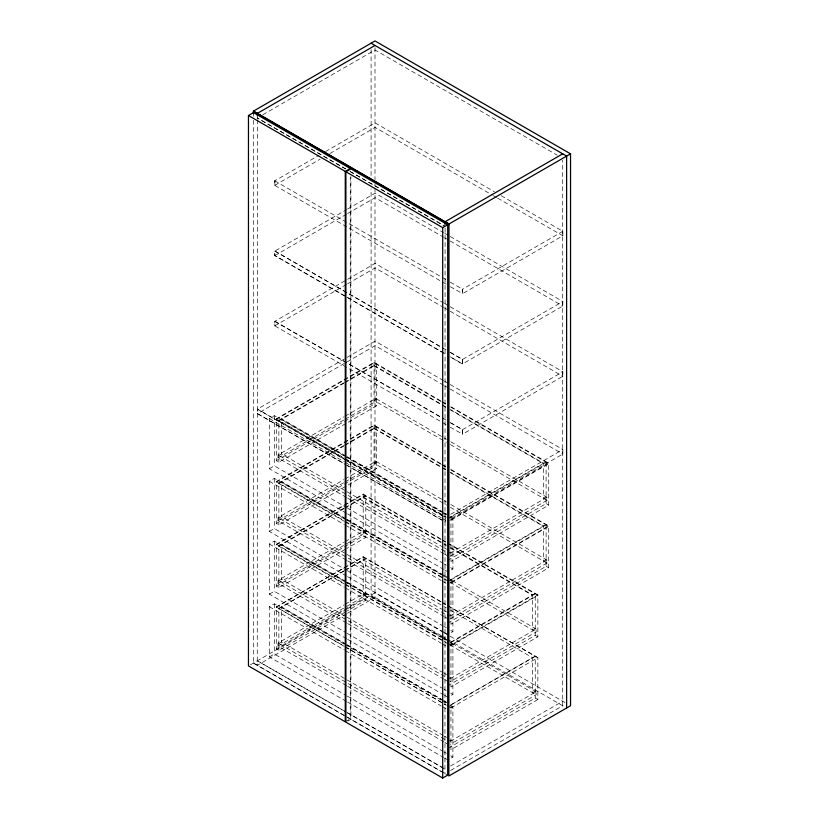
<?xml version="1.0" encoding="UTF-8"?>
<svg xmlns="http://www.w3.org/2000/svg" width="819" height="819" viewBox="0 0 819 819"><rect width="100%" height="100%" fill="white"/><g stroke="black" fill="none" stroke-linecap="round" stroke-linejoin="round"><path stroke-width="0.61" stroke-dasharray="4.09 3.07" d="M262.868 114.721L375 49.979L557.186 155.17M446.038 284.111L274.754 185.37L274.754 180.856L318.949 155.344M325.563 151.525L375.133 122.911L494.379 191.759M274.754 185.37L320.055 159.224M329.965 153.501L375.133 127.426L492.178 194.994M443.693 353.153L274.754 255.62L274.754 251.105L346.488 209.684M347.594 209.05L375.133 193.151L443.591 232.678M274.754 255.62L346.488 214.199M347.594 213.564L375.133 197.666L443.591 237.193M446.038 424.6L274.754 325.86L274.754 321.345L346.488 279.934M347.594 279.299L375.133 263.39L443.591 302.917M274.754 325.86L346.488 284.449M347.594 283.814L375.133 267.915L443.591 307.432M562.837 231.286L462.469 289.23L462.469 293.745L562.837 235.8L562.837 231.286L501.003 195.587M346.488 513.278L269.328 468.734L269.328 418.56L274.324 415.673L343.775 455.763M345.894 423.525L278.88 462.213L276.279 460.698L276.279 418.806L374.048 362.367L440.888 400.962M343.693 382.893L278.88 420.311L278.88 462.213M344.799 382.258L376.648 363.871L376.648 405.763L346.99 422.891M278.88 420.812L343.693 383.394M344.799 382.76L376.648 364.373M346.498 497.481L278.02 457.944L278.02 454.934L343.929 416.881M345.024 416.247L375.778 398.484L446.468 439.301M278.88 455.436L281.49 453.931L345.731 491.021M376.648 398.986L374.048 400.491L446.468 442.311M278.02 457.944L343.929 419.891M345.024 419.256L375.778 401.494L375.778 398.484M276.279 460.698L374.048 404.258L376.648 405.763M269.328 468.734L274.324 465.847L345.976 507.217M450.317 352.467L462.469 359.48L562.837 301.525L562.837 306.04L462.469 363.994L450.317 356.982M346.488 576.003L269.328 531.449L269.328 481.275L274.324 478.388L343.775 518.488M345.894 486.24L278.88 524.928L276.279 523.423L276.279 481.521L374.048 425.081L440.888 463.677M343.693 445.608L278.88 483.026L278.88 524.928M344.799 444.973L376.648 426.586L376.648 468.478L346.99 485.606M278.88 483.527L343.693 446.109M344.799 445.475L376.648 427.088M346.498 560.196L278.02 520.659L278.02 517.649L343.929 479.596M345.024 478.961L375.778 461.21L446.468 502.016M278.88 518.151L281.49 516.646L345.731 553.736M376.648 461.711L374.048 463.216L446.468 505.026M278.02 520.659L343.929 482.606M345.024 481.971L375.778 464.219L375.778 461.21M276.279 523.423L374.048 466.973L376.648 468.478M269.328 531.449L274.324 528.562L345.976 569.932M462.469 429.719L562.837 371.765L562.837 376.29L462.469 434.234L462.469 429.719L450.317 422.706M346.488 638.718L269.328 594.164L269.328 543.99L274.324 541.103L343.775 581.203M345.987 548.904L278.88 587.643L276.279 586.138L276.279 544.246L363.186 494.072L441.103 539.056M343.785 508.271L278.88 545.751L278.88 587.643M344.891 507.637L365.786 495.577L365.786 537.469L347.092 548.269M278.88 546.253L343.785 508.773M344.891 508.138L365.786 496.079M346.498 622.911L278.02 583.374L278.02 580.364L344.021 542.26M345.116 541.625L364.916 530.19L364.916 533.2L345.116 544.635M278.88 580.866L281.49 579.361L345.731 616.451M363.186 532.196L365.786 530.692M278.02 583.374L344.021 545.27M276.279 586.138L363.186 535.964L365.786 537.469M269.328 594.164L274.324 591.277L345.976 632.647M346.488 701.433L269.328 656.879L269.328 606.705L274.324 603.828L343.775 643.918M345.987 611.619L278.88 650.358L276.279 648.853L276.279 606.961L363.186 556.787L441.103 601.77M343.785 570.997L278.88 608.466L278.88 650.358M344.891 570.362L365.786 558.292L365.786 600.184L347.092 610.984M278.88 608.619L343.785 571.14M344.891 570.505L365.786 558.445M450.716 514.271L562.837 449.539L562.837 454.054L450.716 518.785M450.542 517.383L546.109 462.203M450.952 516.646L450.952 561.547L548.72 505.108L548.72 463.206L450.952 519.655L448.341 518.151L546.109 461.701L546.109 503.603L448.341 560.042M450.911 519.932L452.907 518.775L452.907 568.949L448.914 571.263M450.952 520.157L548.72 463.708L450.859 407.217M346.498 685.636L278.02 646.099L278.02 643.089L344.021 604.975M345.116 604.34L364.916 592.915L364.916 595.925L345.116 607.35M278.88 643.591L281.49 642.086L345.731 679.166M363.186 594.922L365.786 593.417M278.02 646.099L344.021 607.985M276.279 648.853L363.186 598.679L365.786 600.184M250.471 664.762L346.417 609.367M346.908 609.08L375 592.864L443.488 632.401M450.952 551.771L448.341 553.275L278.02 454.934M546.109 496.826L543.509 498.331L543.509 463.206L450.47 409.5M269.328 656.879L274.324 654.002L345.976 695.362M450.317 553.142L546.979 497.328L546.979 500.337L450.317 556.152M346.417 613.881L257.248 665.366L257.381 119.758M347.522 613.247L375 597.379L375 184.04M450.542 580.098L546.109 524.928M450.952 579.361L450.952 624.273L548.72 567.823L548.72 525.931L450.952 582.37L448.341 580.866L546.109 524.426L546.109 566.318L448.341 622.768M450.911 582.647L452.907 581.49L452.907 631.664L448.914 633.978M450.952 582.872L548.72 526.433L450.859 469.932M450.952 614.485L448.341 615.99L278.02 517.649M546.109 559.541L543.509 561.046L543.509 525.931L450.47 472.215M450.317 615.857L546.979 560.042L546.979 563.052L450.317 618.867M450.542 642.813L535.247 593.918M450.952 642.076L450.952 686.987L537.858 636.813L537.858 594.922L450.952 645.085L448.341 643.58L535.247 593.406L535.247 635.309L448.341 685.483M450.911 645.362L452.907 644.215L452.907 694.389L448.914 696.693M450.952 645.587L537.858 595.423L447.747 543.396M345.26 721.795L350.256 718.908L350.256 177.447M347.911 721.017L350.901 719.287L350.901 176.546M450.952 677.2L448.341 678.705L278.02 580.364M535.247 628.531L532.637 630.036L532.637 594.922L450.675 547.594M450.317 678.572L536.117 629.033L536.117 632.043L450.317 681.582M450.542 705.179L535.247 656.275M450.952 707.954L537.858 657.637L447.747 605.61M450.911 708.087L452.907 706.93L452.907 757.104L448.914 759.408M450.952 739.915L448.341 741.42L278.02 643.089M535.247 691.246L532.637 692.751L532.637 657.637M450.317 741.287L536.117 691.748L536.117 694.758L450.317 744.297M448.341 748.197L535.247 698.023L537.858 699.528L537.858 657.637M537.858 699.528L450.952 749.702L450.952 704.801M450.583 765.97L562.714 701.238M253.47 120.28L253.337 663.103L445.086 773.658M450.583 770.484L562.714 705.753L562.714 160.227M493.273 195.639L496.59 197.553M497.696 198.188L562.837 235.8M345.71 168.888L257.248 117.967L345.577 168.97M350.123 171.437L445.086 226.269M350 171.519L444.952 226.341M444.697 233.313L449.109 235.862M450.215 236.496L562.837 301.525M444.697 237.827L449.109 240.376M450.215 241.021L562.837 306.04M274.754 180.856L446.038 279.596M450.317 282.217L462.602 289.158L462.602 293.673L450.317 286.732M444.697 303.562L449.109 306.111M450.215 306.746L562.837 371.765M444.697 308.077L449.109 310.626M450.215 311.261L562.837 376.29M446.038 349.836L274.887 251.023L274.887 255.538L446.038 354.351M450.45 352.385L462.602 359.398L462.602 363.912L450.45 356.9M274.754 251.105L443.693 348.638M443.591 380.692L375.133 341.165L257.381 409.152L345.71 460.145M444.697 381.326L449.109 383.876M450.215 384.51L562.837 449.539M443.591 385.206L375.133 345.679L257.381 413.667L345.71 464.66M444.697 385.841L449.109 388.39M450.215 389.025L562.837 454.054M441.994 401.597L446.427 404.156M450.859 406.715L548.72 463.206M440.888 401.464L374.048 362.868L276.279 419.308L344.236 458.538M441.994 402.098L446.427 404.658M374.048 365.376L446.038 406.941M374.048 365.878L446.038 407.442M450.47 410.002L543.509 463.708M446.038 420.086L274.887 321.273L274.887 325.788M450.45 422.635L462.602 429.647L462.602 434.162L450.317 427.221M274.754 321.345L443.693 418.878M450.859 441.83L546.979 497.328M450.47 444.615L546.979 500.337M546.109 503.603L548.72 505.108M441.994 464.312L446.427 466.871M450.859 469.43L548.72 525.931M440.888 464.178L374.048 425.583L276.279 482.022L344.236 521.263M441.994 464.813L446.427 467.373M374.048 428.091L446.038 469.656M374.048 428.593L446.038 470.157M450.47 472.717L543.509 526.433M450.859 504.555L546.979 560.042M450.47 507.34L546.979 563.052M546.109 566.318L548.72 567.823M345.731 455.896L281.49 418.806L281.49 453.931M346.836 456.531L443.202 512.172M444.307 512.807L446.519 514.086M281.49 419.308L345.731 456.398M346.836 457.033L443.202 512.674M444.307 513.308L446.519 514.588M344.871 456.408L440.786 511.773M441.881 512.418L446.294 514.956M450.706 517.506L452.907 518.775M276.279 418.806L344.236 458.036M345.342 458.681L446.13 516.871M345.342 459.183L446.13 517.373M345.843 460.073L257.504 409.07L257.504 413.585L345.843 464.588M346.949 460.708L443.007 516.175M346.816 460.79L445.219 517.444L445.219 521.959L346.816 465.305M269.328 418.56L344.287 461.834M345.393 462.469L441.298 517.843M442.403 518.478L446.805 521.027M346.949 465.223L443.007 520.689M442.209 539.701L446.642 542.25M447.747 542.895L537.858 594.922M441.103 539.557L363.186 494.574L276.279 544.748L344.236 583.978M442.209 540.202L446.642 542.762M363.186 497.082L442.925 543.12M444.031 543.765L446.253 545.034M363.186 497.583L442.925 543.621M444.031 544.266L446.253 545.536M450.675 548.095L532.637 595.423M346.836 491.656L443.202 547.287M444.307 547.931L446.519 549.211M347.604 498.116L443.693 553.593M444.799 554.238L448.106 556.142M347.082 507.852L442.987 563.226M444.093 563.861L446.294 565.13M450.706 567.68L452.907 568.949M347.594 513.923L443.499 569.287M444.604 569.922L447.911 571.836M345.731 518.611L281.49 481.521L281.49 516.646M346.836 519.256L443.202 574.887M444.307 575.522L446.519 576.801M281.49 482.022L345.731 519.113M346.836 519.758L536.117 629.033M344.871 519.123L440.786 574.498M441.881 575.133L446.294 577.671M450.706 580.221L452.907 581.49M276.279 481.521L344.236 520.761M345.342 521.396L446.13 579.586M345.342 521.898L448.863 581.664M449.969 582.309L536.117 632.043M269.328 481.275L344.287 524.549M345.393 525.194L441.298 580.558M442.403 581.193L446.805 583.742M535.247 635.309L537.858 636.813M442.209 602.415L446.642 604.975M441.103 601.924L363.186 556.94L276.279 607.114L344.236 646.345M442.209 602.569L446.642 605.118M447.747 605.763L537.858 657.78M363.186 559.797L442.925 605.988M444.031 606.48L446.253 607.903M450.675 610.319L532.637 657.78M346.836 554.371L443.202 610.012M444.307 610.646L446.519 611.926M347.604 560.831L443.693 616.308M444.799 616.953L448.106 618.867M347.082 570.567L442.987 625.941M444.093 626.576L446.294 627.845M450.706 630.395L452.907 631.664M347.594 576.637L443.499 632.012M444.604 632.647L447.911 634.551M444.563 633.026L449.017 635.595M450.081 636.209L565.008 702.559M441.246 635.626L371.089 595.116L371.089 188.851M441.789 635.933L446.775 638.81M447.88 639.455L565.642 707.442M345.731 581.326L281.49 544.246L281.49 579.361M346.836 581.971L443.202 637.602M444.307 638.247L446.519 639.526M281.49 544.748L345.731 581.828M346.836 582.473L536.117 691.748M344.871 581.838L440.786 637.213M441.881 637.847L446.294 640.397M450.706 642.935L452.907 644.215M276.279 544.246L344.236 583.476M345.342 584.111L446.13 642.301M345.342 584.612L448.863 644.389M449.969 645.024L536.117 694.758M269.328 543.99L344.287 587.274M345.393 587.909L441.298 643.273M442.403 643.918L446.805 646.457M346.836 617.096L443.202 672.727M444.307 673.361L446.519 674.641M347.604 623.556L443.693 679.033M444.799 679.668L448.106 681.582M347.082 633.282L442.987 688.656M444.093 689.291L446.294 690.571M450.706 693.109L452.907 694.389M347.594 639.352L443.499 694.727M444.604 695.362L447.911 697.266M345.731 644.051L281.49 606.961L281.49 642.086M346.836 644.686L443.202 700.317M444.307 700.962L446.519 702.241M281.49 607.114L345.731 644.195M346.836 644.84L443.202 700.47M444.307 701.115L446.519 702.385M344.871 644.553L440.786 699.928M441.881 700.562L446.294 703.111M450.706 705.661L452.907 706.93M276.279 606.961L344.236 646.191M345.342 646.836L446.13 705.026M450.952 707.811L448.341 706.306L535.247 656.132L535.247 698.023M345.342 646.979L446.13 705.169M269.328 606.705L344.287 649.989M345.393 650.624L441.298 705.998M442.403 706.633L446.805 709.182M346.836 679.811L443.202 735.442M444.307 736.086L446.519 737.356M347.604 686.271L443.693 741.748M444.799 742.383L448.106 744.297M347.082 696.007L442.987 751.371M444.093 752.016L446.294 753.285M450.706 755.835L452.907 757.104M347.594 702.067L443.499 757.442M444.604 758.077L447.911 759.991M257.381 660.769L345.71 711.772M346.816 712.407L445.086 769.143L257.248 660.841M253.47 663.032L448.024 775.358M462.469 359.48L462.469 363.994M445.086 228.132L444.952 773.74M375 47.727L375 179.607M374.048 362.367L374.048 404.258M374.048 425.081L374.048 466.973M371.089 49.601L371.089 177.354M363.186 494.072L363.186 535.964M363.186 556.787L363.186 598.679M274.887 180.784L274.887 185.299M274.324 415.673L274.324 465.847M274.324 478.388L274.324 528.562M274.324 541.103L274.324 591.277M274.324 603.828L274.324 654.002M257.248 114.578L257.248 118.56M253.47 113.677L253.337 116.298"/><path stroke-width="1.23" d="M248.464 115.51L253.47 112.623L350.256 168.499L345.26 171.386L248.464 115.51L248.464 665.908L345.26 721.795L345.26 171.386M257.248 113.452L375 45.465M345.905 171.765L350.901 168.878L447.696 224.754L447.696 775.163L442.7 778.05L345.905 722.174L345.905 171.765L442.7 227.641L447.696 224.754M444.952 221.826L562.714 153.839M570.536 153.839L448.863 224.078L253.337 111.189L375 40.95L570.536 153.839L570.536 705.753L448.863 775.992L448.996 224.007L253.47 111.118L253.337 113.749M371.089 43.212L566.625 156.101L566.625 708.005M445.086 221.744L444.952 224.375M442.7 227.641L442.7 778.05M257.381 113.37L257.381 115.633"/></g></svg>
